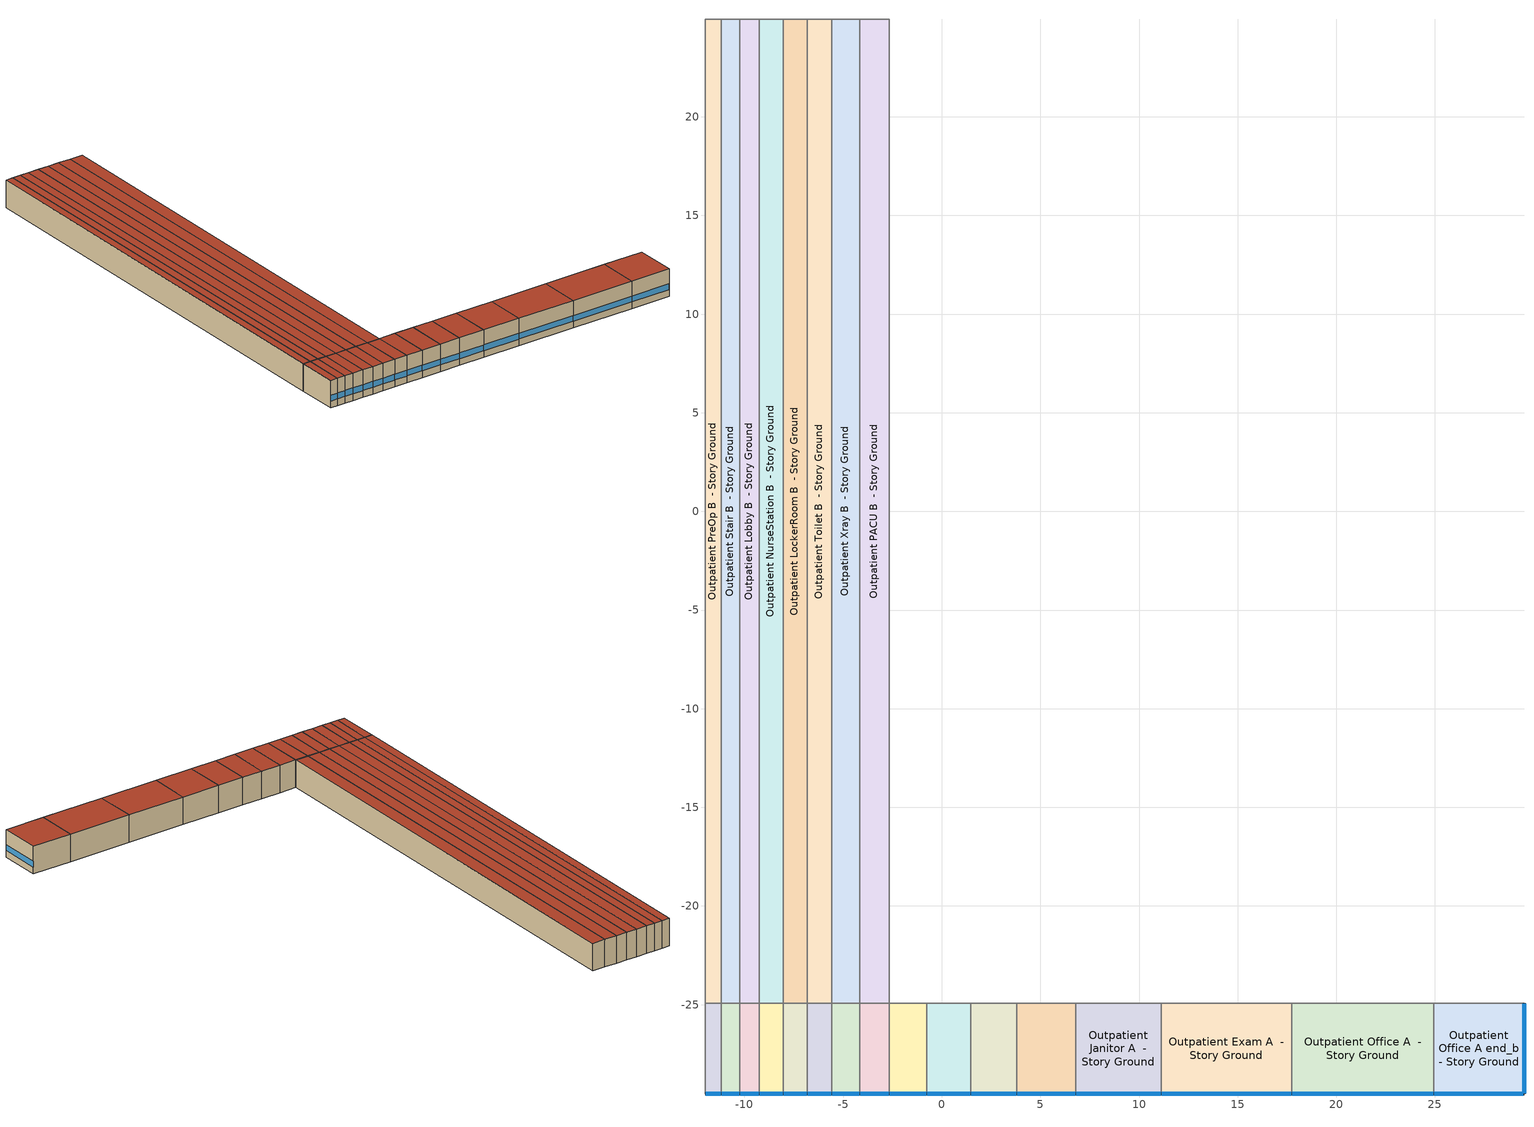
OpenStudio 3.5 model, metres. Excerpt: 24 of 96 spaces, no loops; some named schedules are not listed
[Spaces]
Outpatient PreOp A  - Story Ground
 floor ground (ext-slab): -12,-29.51 -12,-24.94 -11.17,-24.94 -11.17,-29.51 z0
 wall outside (Typical Insulated Steel Framed Exterior Wall R-11.24): -12,-29.51 -11.17,-29.51 z0:3.05
 wall to Outpatient Elec/MechRoom A  - Story Ground: -12,-24.94 -12,-29.51 z0:3.05
 wall to Outpatient PreOp B  - Story Ground: -11.17,-24.94 -12,-24.94 z0:3.05
 wall to Outpatient Stair A  - Story Ground: -11.17,-29.51 -11.17,-24.94 z0:3.05
 window (U 0.59 SHGC 0.36 Simple Glazing Window U-0.59 SHGC 0.36): -11.98,-29.51 -11.2,-29.51 z0.76:1.41
 roof outside (Typical IEAD Roof R-17.24): -11.17,-29.51 -11.17,-24.94 -12,-24.94 -12,-29.51 z3.05
Outpatient PreOp B  - Story Ground
 floor ground (ext-slab): -12,-24.94 -12,24.94 -11.17,24.94 -11.17,-24.94 z0
 wall to Outpatient Elec/MechRoom B  - Story Ground: -12,24.94 -12,-24.94 z0:3.05
 wall to Outpatient PreOp C  - Story Ground: -11.17,24.94 -12,24.94 z0:3.05
 wall to Outpatient Stair B  - Story Ground: -11.17,-24.94 -11.17,24.94 z0:3.05
 roof outside (Typical IEAD Roof R-17.24): -11.17,-24.94 -11.17,24.94 -12,24.94 -12,-24.94 z3.05
Outpatient Stair A  - Story Ground
 floor ground (ext-slab): -11.17,-29.51 -11.17,-24.94 -10.23,-24.94 -10.23,-29.51 z0
 wall outside (Typical Insulated Steel Framed Exterior Wall R-11.24): -11.17,-29.51 -10.23,-29.51 z0:3.05
 wall to Outpatient Stair B  - Story Ground: -10.23,-24.94 -11.17,-24.94 z0:3.05
 wall to Outpatient Lobby A  - Story Ground: -10.23,-29.51 -10.23,-24.94 z0:3.05
 window (U 0.59 SHGC 0.36 Simple Glazing Window U-0.59 SHGC 0.36): -11.15,-29.51 -10.26,-29.51 z0.76:1.41
 roof outside (Typical IEAD Roof R-17.24): -10.23,-29.51 -10.23,-24.94 -11.17,-24.94 -11.17,-29.51 z3.05
Outpatient Stair B  - Story Ground
 floor ground (ext-slab): -11.17,-24.94 -11.17,24.94 -10.23,24.94 -10.23,-24.94 z0
 wall to Outpatient Stair C  - Story Ground: -10.23,24.94 -11.17,24.94 z0:3.05
 wall to Outpatient Lobby B  - Story Ground: -10.23,-24.94 -10.23,24.94 z0:3.05
 roof outside (Typical IEAD Roof R-17.24): -10.23,-24.94 -10.23,24.94 -11.17,24.94 -11.17,-24.94 z3.05
Outpatient Lobby A  - Story Ground
 floor ground (ext-slab): -10.23,-29.51 -10.23,-24.94 -9.25,-24.94 -9.25,-29.51 z0
 wall outside (Typical Insulated Steel Framed Exterior Wall R-11.24): -10.23,-29.51 -9.25,-29.51 z0:3.05
 wall to Outpatient Lobby B  - Story Ground: -9.25,-24.94 -10.23,-24.94 z0:3.05
 wall to Outpatient NurseStation A  - Story Ground: -9.25,-29.51 -9.25,-24.94 z0:3.05
 window (U 0.59 SHGC 0.36 Simple Glazing Window U-0.59 SHGC 0.36): -10.2,-29.51 -9.28,-29.51 z0.76:1.4
 roof outside (Typical IEAD Roof R-17.24): -9.25,-29.51 -9.25,-24.94 -10.23,-24.94 -10.23,-29.51 z3.05
Outpatient Lobby B  - Story Ground
 floor ground (ext-slab): -10.23,-24.94 -10.23,24.94 -9.25,24.94 -9.25,-24.94 z0
 wall to Outpatient Lobby C  - Story Ground: -9.25,24.94 -10.23,24.94 z0:3.05
 wall to Outpatient NurseStation B  - Story Ground: -9.25,-24.94 -9.25,24.94 z0:3.05
 roof outside (Typical IEAD Roof R-17.24): -9.25,-24.94 -9.25,24.94 -10.23,24.94 -10.23,-24.94 z3.05
Outpatient NurseStation A  - Story Ground
 floor ground (ext-slab): -9.25,-29.51 -9.25,-24.94 -8.03,-24.94 -8.03,-29.51 z0
 wall outside (Typical Insulated Steel Framed Exterior Wall R-11.24): -9.25,-29.51 -8.03,-29.51 z0:3.05
 wall to Outpatient NurseStation B  - Story Ground: -8.03,-24.94 -9.25,-24.94 z0:3.05
 wall to Outpatient LockerRoom A  - Story Ground: -8.03,-29.51 -8.03,-24.94 z0:3.05
 window (U 0.59 SHGC 0.36 Simple Glazing Window U-0.59 SHGC 0.36): -9.23,-29.51 -8.06,-29.51 z0.76:1.4
 roof outside (Typical IEAD Roof R-17.24): -8.03,-29.51 -8.03,-24.94 -9.25,-24.94 -9.25,-29.51 z3.05
Outpatient NurseStation B  - Story Ground
 floor ground (ext-slab): -9.25,-24.94 -9.25,24.94 -8.03,24.94 -8.03,-24.94 z0
 wall to Outpatient NurseStation C  - Story Ground: -8.03,24.94 -9.25,24.94 z0:3.05
 wall to Outpatient LockerRoom B  - Story Ground: -8.03,-24.94 -8.03,24.94 z0:3.05
 roof outside (Typical IEAD Roof R-17.24): -8.03,-24.94 -8.03,24.94 -9.25,24.94 -9.25,-24.94 z3.05
Outpatient LockerRoom A  - Story Ground
 floor ground (ext-slab): -8.03,-29.51 -8.03,-24.94 -6.81,-24.94 -6.81,-29.51 z0
 wall outside (Typical Insulated Steel Framed Exterior Wall R-11.24): -8.03,-29.51 -6.81,-29.51 z0:3.05
 wall to Outpatient LockerRoom B  - Story Ground: -6.81,-24.94 -8.03,-24.94 z0:3.05
 wall to Outpatient Toilet A  - Story Ground: -6.81,-29.51 -6.81,-24.94 z0:3.05
 window (U 0.59 SHGC 0.36 Simple Glazing Window U-0.59 SHGC 0.36): -8.01,-29.51 -6.84,-29.51 z0.76:1.4
 roof outside (Typical IEAD Roof R-17.24): -6.81,-29.51 -6.81,-24.94 -8.03,-24.94 -8.03,-29.51 z3.05
Outpatient LockerRoom B  - Story Ground
 floor ground (ext-slab): -8.03,-24.94 -8.03,24.94 -6.81,24.94 -6.81,-24.94 z0
 wall to Outpatient LockerRoom C  - Story Ground: -6.81,24.94 -8.03,24.94 z0:3.05
 wall to Outpatient Toilet B  - Story Ground: -6.81,-24.94 -6.81,24.94 z0:3.05
 roof outside (Typical IEAD Roof R-17.24): -6.81,-24.94 -6.81,24.94 -8.03,24.94 -8.03,-24.94 z3.05
Outpatient Toilet A  - Story Ground
 floor ground (ext-slab): -6.81,-29.51 -6.81,-24.94 -5.57,-24.94 -5.57,-29.51 z0
 wall outside (Typical Insulated Steel Framed Exterior Wall R-11.24): -6.81,-29.51 -5.57,-29.51 z0:3.05
 wall to Outpatient Toilet B  - Story Ground: -5.57,-24.94 -6.81,-24.94 z0:3.05
 wall to Outpatient Xray A  - Story Ground: -5.57,-29.51 -5.57,-24.94 z0:3.05
 window (U 0.59 SHGC 0.36 Simple Glazing Window U-0.59 SHGC 0.36): -6.79,-29.51 -5.59,-29.51 z0.76:1.4
 roof outside (Typical IEAD Roof R-17.24): -5.57,-29.51 -5.57,-24.94 -6.81,-24.94 -6.81,-29.51 z3.05
Outpatient Toilet B  - Story Ground
 floor ground (ext-slab): -6.81,-24.94 -6.81,24.94 -5.57,24.94 -5.57,-24.94 z0
 wall to Outpatient Toilet C  - Story Ground: -5.57,24.94 -6.81,24.94 z0:3.05
 wall to Outpatient Xray B  - Story Ground: -5.57,-24.94 -5.57,24.94 z0:3.05
 roof outside (Typical IEAD Roof R-17.24): -5.57,-24.94 -5.57,24.94 -6.81,24.94 -6.81,-24.94 z3.05
Outpatient Xray A  - Story Ground
 floor ground (ext-slab): -5.57,-29.51 -5.57,-24.94 -4.15,-24.94 -4.15,-29.51 z0
 wall outside (Typical Insulated Steel Framed Exterior Wall R-11.24): -5.57,-29.51 -4.15,-29.51 z0:3.05
 wall to Outpatient Xray B  - Story Ground: -4.15,-24.94 -5.57,-24.94 z0:3.05
 wall to Outpatient PACU A  - Story Ground: -4.15,-29.51 -4.15,-24.94 z0:3.05
 window (U 0.59 SHGC 0.36 Simple Glazing Window U-0.59 SHGC 0.36): -5.54,-29.51 -4.18,-29.51 z0.76:1.39
 roof outside (Typical IEAD Roof R-17.24): -4.15,-29.51 -4.15,-24.94 -5.57,-24.94 -5.57,-29.51 z3.05
Outpatient Xray B  - Story Ground
 floor ground (ext-slab): -5.57,-24.94 -5.57,24.94 -4.15,24.94 -4.15,-24.94 z0
 wall to Outpatient Xray C  - Story Ground: -4.15,24.94 -5.57,24.94 z0:3.05
 wall to Outpatient PACU B  - Story Ground: -4.15,-24.94 -4.15,24.94 z0:3.05
 roof outside (Typical IEAD Roof R-17.24): -4.15,-24.94 -4.15,24.94 -5.57,24.94 -5.57,-24.94 z3.05
Outpatient PACU A  - Story Ground
 floor ground (ext-slab): -4.15,-29.51 -4.15,-24.94 -2.66,-24.94 -2.66,-29.51 z0
 wall outside (Typical Insulated Steel Framed Exterior Wall R-11.24): -4.15,-29.51 -2.66,-29.51 z0:3.05
 wall to Outpatient PACU B  - Story Ground: -2.66,-24.94 -4.15,-24.94 z0:3.05
 wall to Outpatient Lounge A  - Story Ground: -2.66,-29.51 -2.66,-24.94 z0:3.05
 window (U 0.59 SHGC 0.36 Simple Glazing Window U-0.59 SHGC 0.36): -4.13,-29.51 -2.68,-29.51 z0.76:1.39
 roof outside (Typical IEAD Roof R-17.24): -2.66,-29.51 -2.66,-24.94 -4.15,-24.94 -4.15,-29.51 z3.05
Outpatient PACU B  - Story Ground
 floor ground (ext-slab): -4.15,-24.94 -4.15,24.94 -2.66,24.94 -2.66,-24.94 z0
 wall to Outpatient PACU C  - Story Ground: -2.66,24.94 -4.15,24.94 z0:3.05
 wall to Outpatient Lounge B  - Story Ground: -2.66,-24.94 -2.66,24.94 z0:3.05
 roof outside (Typical IEAD Roof R-17.24): -2.66,-24.94 -2.66,24.94 -4.15,24.94 -4.15,-24.94 z3.05
Outpatient Lounge A  - Story Ground
 floor ground (ext-slab): -2.66,-29.51 -2.66,-24.94 -0.77,-24.94 -0.77,-29.51 z0
 wall outside (Typical Insulated Steel Framed Exterior Wall R-11.24): -2.66,-29.51 -0.77,-29.51 z0:3.05
 wall to Outpatient Lounge B  - Story Ground: -0.77,-24.94 -2.66,-24.94 z0:3.05
 wall to Outpatient OR A  - Story Ground: -0.77,-29.51 -0.77,-24.94 z0:3.05
 window (U 0.59 SHGC 0.36 Simple Glazing Window U-0.59 SHGC 0.36): -2.63,-29.51 -0.8,-29.51 z0.76:1.39
 roof outside (Typical IEAD Roof R-17.24): -0.77,-29.51 -0.77,-24.94 -2.66,-24.94 -2.66,-29.51 z3.05
Outpatient OR A  - Story Ground
 floor ground (ext-slab): -0.77,-29.51 -0.77,-24.94 1.46,-24.94 1.46,-29.51 z0
 wall outside (Typical Insulated Steel Framed Exterior Wall R-11.24): -0.77,-29.51 1.46,-29.51 z0:3.05
 wall to Outpatient OR B  - Story Ground: 1.46,-24.94 -0.77,-24.94 z0:3.05
 wall to Outpatient Reception A  - Story Ground: 1.46,-29.51 1.46,-24.94 z0:3.05
 window (U 0.59 SHGC 0.36 Simple Glazing Window U-0.59 SHGC 0.36): -0.74,-29.51 1.43,-29.51 z0.76:1.39
 roof outside (Typical IEAD Roof R-17.24): 1.46,-29.51 1.46,-24.94 -0.77,-24.94 -0.77,-29.51 z3.05
Outpatient Reception A  - Story Ground
 floor ground (ext-slab): 1.46,-29.51 1.46,-24.94 3.81,-24.94 3.81,-29.51 z0
 wall outside (Typical Insulated Steel Framed Exterior Wall R-11.24): 1.46,-29.51 3.81,-29.51 z0:3.05
 wall to Outpatient Reception B  - Story Ground: 3.81,-24.94 1.46,-24.94 z0:3.05
 wall to Outpatient PhysicalTherapy A  - Story Ground: 3.81,-29.51 3.81,-24.94 z0:3.05
 window (U 0.59 SHGC 0.36 Simple Glazing Window U-0.59 SHGC 0.36): 1.48,-29.51 3.78,-29.51 z0.76:1.39
 roof outside (Typical IEAD Roof R-17.24): 3.81,-29.51 3.81,-24.94 1.46,-24.94 1.46,-29.51 z3.05
Outpatient PhysicalTherapy A  - Story Ground
 floor ground (ext-slab): 3.81,-29.51 3.81,-24.94 6.78,-24.94 6.78,-29.51 z0
 wall outside (Typical Insulated Steel Framed Exterior Wall R-11.24): 3.81,-29.51 6.78,-29.51 z0:3.05
 wall to Outpatient PhysicalTherapy B  - Story Ground: 6.78,-24.94 3.81,-24.94 z0:3.05
 wall to Outpatient Janitor A  - Story Ground: 6.78,-29.51 6.78,-24.94 z0:3.05
 window (U 0.59 SHGC 0.36 Simple Glazing Window U-0.59 SHGC 0.36): 3.83,-29.51 6.76,-29.51 z0.76:1.38
 roof outside (Typical IEAD Roof R-17.24): 6.78,-29.51 6.78,-24.94 3.81,-24.94 3.81,-29.51 z3.05
Outpatient Janitor A  - Story Ground
 floor ground (ext-slab): 6.78,-29.51 6.78,-24.94 11.11,-24.94 11.11,-29.51 z0
 wall outside (Typical Insulated Steel Framed Exterior Wall R-11.24): 6.78,-29.51 11.11,-29.51 z0:3.05
 wall to Outpatient Janitor B  - Story Ground: 11.11,-24.94 6.78,-24.94 z0:3.05
 wall to Outpatient Exam A  - Story Ground: 11.11,-29.51 11.11,-24.94 z0:3.05
 window (U 0.59 SHGC 0.36 Simple Glazing Window U-0.59 SHGC 0.36): 6.81,-29.51 11.09,-29.51 z0.76:1.38
 roof outside (Typical IEAD Roof R-17.24): 11.11,-29.51 11.11,-24.94 6.78,-24.94 6.78,-29.51 z3.05
Outpatient Exam A  - Story Ground
 floor ground (ext-slab): 11.11,-29.51 11.11,-24.94 17.74,-24.94 17.74,-29.51 z0
 wall outside (Typical Insulated Steel Framed Exterior Wall R-11.24): 11.11,-29.51 17.74,-29.51 z0:3.05
 wall to Outpatient Exam B  - Story Ground: 17.74,-24.94 11.11,-24.94 z0:3.05
 wall to Outpatient Office A  - Story Ground: 17.74,-29.51 17.74,-24.94 z0:3.05
 window (U 0.59 SHGC 0.36 Simple Glazing Window U-0.59 SHGC 0.36): 11.14,-29.51 17.71,-29.51 z0.76:1.38
 roof outside (Typical IEAD Roof R-17.24): 17.74,-29.51 17.74,-24.94 11.11,-24.94 11.11,-29.51 z3.05
Outpatient Office A  - Story Ground
 floor ground (ext-slab): 17.74,-29.51 17.74,-24.94 24.94,-24.94 24.94,-29.51 z0
 wall outside (Typical Insulated Steel Framed Exterior Wall R-11.24): 17.74,-29.51 24.94,-29.51 z0:3.05
 wall to Outpatient Office B  - Story Ground: 24.94,-24.94 17.74,-24.94 z0:3.05
 wall to Outpatient Office A end_b - Story Ground: 24.94,-29.51 24.94,-24.94 z0:3.05
 window (U 0.59 SHGC 0.36 Simple Glazing Window U-0.59 SHGC 0.36): 17.76,-29.51 24.91,-29.51 z0.76:1.38
 roof outside (Typical IEAD Roof R-17.24): 24.94,-29.51 24.94,-24.94 17.74,-24.94 17.74,-29.51 z3.05
Outpatient Office A end_b - Story Ground
 floor ground (ext-slab): 24.94,-29.51 24.94,-24.94 29.51,-24.94 29.51,-29.51 z0
 wall outside (Typical Insulated Steel Framed Exterior Wall R-11.24): 24.94,-29.51 29.51,-29.51 29.51,-24.94 z0:3.05
 wall to Outpatient Office B end_b - Story Ground: 29.51,-24.94 24.94,-24.94 z0:3.05
 window (U 0.59 SHGC 0.36 Simple Glazing Window U-0.59 SHGC 0.36): 29.51,-29.49 29.51,-24.97 / 24.97,-29.51 29.49,-29.51 z0.76:1.38
 roof outside (Typical IEAD Roof R-17.24): 29.51,-29.51 29.51,-24.94 24.94,-24.94 24.94,-29.51 z3.05
[Site]
Knoxville Municipal: Latitude {deg}=35.82; Longitude {deg}=-83.99; Time Zone {hr}=-5; Elevation {m}=299; Terrain=City
[Site:WaterMainsTemperature]
Calculation Method=Correlation; Annual Average Outdoor Air Temperature {C}=16.1917; Maximum Difference In Monthly Average Outdoor Air Temperatures {deltaC}=20.5
[SizingPeriod:DesignDay] Daily Dry-Bulb Temperature Range {deltaC}=10.3; Barometric Pressure {Pa}=97784; Wind Speed {m/s}=3.2; Wind Direction {deg}=260; Sky Clearness=0; Rain Indicator=No; Snow Indicator=No; Day of Month=21; Month=7; Day Type=SummerDesignDay; Daylight Saving Time Indicator=No; Dry-Bulb Temperature Range Modifier Type=DefaultMultipliers; Solar Model Indicator=ASHRAETau; ASHRAE Clear Sky Optical Depth for Beam Irradiance=0.455; ASHRAE Clear Sky Optical Depth for Diffuse Irradiance=2.134
Name | Maximum Dry-Bulb Temperature {C} | Humidity Condition Type | Wetbulb or DewPoint at Maximum Dry-Bulb {C}
Knoxville Municipal Ann Clg .4% Condns DB=>MWB 1 | 33.9 | Wetbulb | 23.3
Knoxville Municipal Ann Clg .4% Condns WB=>MDB 1 | 31 | Wetbulb | 25.1
Knoxville Municipal Ann Clg 1% Condns DB=>MWB 1 | 32.6 | Wetbulb | 23.1
Knoxville Municipal Ann Clg 2% Condns DP=>MDB 1 | 26.4 | Dewpoint | 22.4
[ClimateZones]
Climate Zone Institution Name 1=ASHRAE; Climate Zone Document Name 1=ANSI/ASHRAE Standard 169; Climate Zone Document Year 1=2006; Climate Zone Value 1=ASHRAE 169-2013-4A; Climate Zone Institution Name 2=CEC; Climate Zone Document Name 2=California Climate Zone Descriptions; Climate Zone Document Year 2=1995
[Building]
ComStock 90.1-2004|Outpatient: North Axis {deg}=270; Default Construction Set=Res ComStock 90.1-2004 - Outpatient - ASHRAE 169-2013-4A; Default Schedule Set=Building Default Schedule Set; Standards Building Type=Outpatient
[Site:GroundTemperature:BuildingSurface]
20.15, 20.07, 20.18, 20.33, 20.5, 21.55, 21.82, 21.91, 21.85, 20.84, 20.51, 20.3
[DefaultConstructionSet]
Res ComStock 90.1-2004 - Outpatient - ASHRAE 169-2013-4A: Default Exterior Surface Constructions=Default Surface Constructions 1; Default Interior Surface Constructions=Default Surface Constructions 2; Default Ground Contact Surface Constructions=Default Surface Constructions 3; Default Exterior SubSurface Constructions=Default Sub Surface Constructions 1; Default Interior SubSurface Constructions=Default Sub Surface Constructions 2; Interior Partition Construction=Typical Interior Partition
[DefaultSurfaceConstructions]
Name | Floor Construction | Wall Construction | Roof Ceiling Construction
Default Surface Constructions 1 | Typical Insulated Exterior Mass Floor R-9.35 | Typical Insulated Steel Framed Exterior Wall R-8.06 | Typical IEAD Roof R-15.87
Default Surface Constructions 2 | Typical Interior Floor | Typical Interior Wall | Typical Interior Ceiling
Default Surface Constructions 3 | Typical Insulated Carpeted 6in Slab Floor | Typical Insulated Basement Mass Wall
[Construction]
Typical Insulated Exterior Mass Floor R-9.35: Typical Insulation R-6.78, 4 in. Normalweight Concrete Floor, Typical Carpet Pad
Typical Insulated Steel Framed Exterior Wall R-8.06: 25mm Stucco, 5/8 in. Gypsum Board, Typical Insulation R-5.89, 5/8 in. Gypsum Board
Typical IEAD Roof R-15.87: Roof Membrane, Typical Insulation R-14.76, Metal Roof Surface
Typical Interior Floor: 100mm Normalweight concrete floor, CP02 CARPET PAD
Typical Interior Wall: G01 13mm gypsum board, G01 13mm gypsum board
Typical Interior Ceiling: CP02 CARPET PAD, 100mm Normalweight concrete floor
Typical Insulated Carpeted 6in Slab Floor: 6 in. Normalweight Concrete Floor, Typical Carpet Pad
Typical Insulated Basement Mass Wall: 8 in. Concrete Block Basement Wall
U 0.57 SHGC 0.39 Dbl Ref-D Clr 6mm/6mm Air: REF D CLEAR 6MM, AIR 6MM, CLEAR 6MM
Typical Insulated Metal Door R-1.43: F08 Metal surface, Typical Insulation R-0.58
Typical Overhead Door R-0.86: Typical Insulation R-0.01
U 1.17 SHGC 0.49 Simple Glazing Skylight U-1.17 SHGC 0.39: U 1.17 SHGC 0.49 Simple Glazing U-1.17 SHGC 0.39
Typical Interior Window: Clear 3mm
Typical Interior Door; Typical Interior Partition: G05 25mm wood
InteriorFurnishings: Std Wood 6inch
ext-slab: 6 in. Normalweight Concrete Floor
Typical IEAD Roof R-17.24: Roof Membrane, Typical Insulation R-16.12, Metal Roof Surface
Typical Insulated Steel Framed Exterior Wall R-11.24: 25mm Stucco, 5/8 in. Gypsum Board, Typical Insulation R-9.06, 5/8 in. Gypsum Board
U 0.59 SHGC 0.36 Simple Glazing Window U-0.59 SHGC 0.36: U 0.59 SHGC 0.36 Simple Glazing U-1.18 SHGC 0.36
[Material:NoMass] Roughness=Smooth; Thermal Absorptance=0.9; Solar Absorptance=0.7
Name | Thermal Resistance {m2-K/W} | Visible Absorptance
Typical Insulation R-6.78 | 1.19347 | 0.7
Typical Carpet Pad; CP02 CARPET PAD | 0.21648 | 0.8
Typical Insulation R-5.89 | 1.03652 | 0.7
Typical Insulation R-14.76 | 2.59864 | 0.7
Typical Insulation R-0.58 | 0.101875 | 0.7
Typical Insulation R-0.01 | 0.001 | 0.7
Typical Insulation R-16.12 | 2.83962 | 0.7
Typical Insulation R-9.06 | 1.59504 | 0.7
[Material]
Name | Roughness | Thickness {m} | Conductivity {W/m-K} | Density {kg/m3} | Specific Heat {J/kg-K} | Thermal Absorptance | Solar Absorptance | Visible Absorptance
4 in. Normalweight Concrete Floor | MediumRough | 0.1016 | 2.31 | 2322 | 832 | 0.9 | 0.7 | 0.7
25mm Stucco | Smooth | 0.0254 | 0.72 | 1856 | 840 | 0.9 | 0.7 | 0.7
5/8 in. Gypsum Board | MediumSmooth | 0.0159 | 0.16 | 800 | 1090 | 0.9 | 0.7 | 0.7
Roof Membrane | VeryRough | 0.0095 | 0.16 | 1121.29 | 1460 | 0.9 | 0.7 | 0.7
Metal Roof Surface; F08 Metal surface | Smooth | 0.0008 | 45.28 | 7824 | 500 | 0.9 | 0.7 | 0.7
100mm Normalweight concrete floor | MediumRough | 0.1016 | 2.31045 | 2322 | 832.557 |  | 0 | 0
G01 13mm gypsum board | Smooth | 0.0127 | 0.160031 | 800.001 | 1090.73 | 0.9 | 0.7 | 0.5
6 in. Normalweight Concrete Floor | MediumRough | 0.1524 | 2.31 | 2322 | 832 | 0.9 | 0.7 | 0.7
8 in. Concrete Block Basement Wall | MediumRough | 0.2032 | 1.326 | 1842 | 912 | 0.9 | 0.7 | 0.7
G05 25mm wood | MediumSmooth | 0.0254 | 0.15 | 608 | 1630 | 0.9 | 0.5 | 0.5
Std Wood 6inch | MediumSmooth | 0.15 | 0.12 | 540 | 1210 | 0.9 | 0.7 | 0.7
[DefaultSubSurfaceConstructions]
Name | Fixed Window Construction | Operable Window Construction | Door Construction | Glass Door Construction | Overhead Door Construction | Skylight Construction | Tubular Daylight Dome Construction | Tubular Daylight Diffuser Construction
Default Sub Surface Constructions 1 | U 0.57 SHGC 0.39 Dbl Ref-D Clr 6mm/6mm Air | U 0.57 SHGC 0.39 Dbl Ref-D Clr 6mm/6mm Air | Typical Insulated Metal Door R-1.43 | U 0.57 SHGC 0.39 Dbl Ref-D Clr 6mm/6mm Air | Typical Overhead Door R-0.86 | U 1.17 SHGC 0.49 Simple Glazing Skylight U-1.17 SHGC 0.39 | Typical Interior Window | Typical Interior Window
Default Sub Surface Constructions 2 | Typical Interior Window | Typical Interior Window | Typical Interior Door
[WindowMaterial:Glazing] Optical Data Type=SpectralAverage; Infrared Transmittance at Normal Incidence=0; Front Side Infrared Hemispherical Emissivity=0.84; Conductivity {W/m-K}=0.9; Dirt Correction Factor for Solar and Visible Transmittance=1; Solar Diffusing=No
Name | Thickness {m} | Solar Transmittance at Normal Incidence | Front Side Solar Reflectance at Normal Incidence | Back Side Solar Reflectance at Normal Incidence | Visible Transmittance at Normal Incidence | Front Side Visible Reflectance at Normal Incidence | Back Side Visible Reflectance at Normal Incidence | Back Side Infrared Hemispherical Emissivity
REF D CLEAR 6MM | 0.006 | 0.429 | 0.308 | 0.379 | 0.334 | 0.453 | 0.505 | 0.82
CLEAR 6MM | 0.006 | 0.775 | 0.071 | 0.071 | 0.881 | 0.08 | 0.08 | 0.84
Clear 3mm | 0.003 | 0.837 | 0.075 | 0.075 | 0.898 | 0.081 | 0.081 | 0.84
[WindowMaterial:Gas]
AIR 6MM: Gas Type=Air; Thickness {m}=0.0063
[WindowMaterial:SimpleGlazingSystem]
Name | U-Factor {W/m2-K} | Solar Heat Gain Coefficient | Visible Transmittance
U 1.17 SHGC 0.49 Simple Glazing U-1.17 SHGC 0.39 | 6.64357 | 0.39 | 0.38
U 0.59 SHGC 0.36 Simple Glazing U-1.18 SHGC 0.36 | 6.72051 | 0.36 | 0.27
[SpaceType] Standards Building Type=Outpatient
Name | Default Schedule Set | Design Specification Outdoor Air Object | Standards Space Type
Outpatient Exam - ComStock 90.1-2004 | Outpatient Exam Schedule Set | Outpatient Exam Ventilation | Exam
Outpatient Janitor - ComStock 90.1-2004 | Outpatient Janitor Schedule Set | Outpatient Janitor Ventilation | Janitor
Outpatient Lobby - ComStock 90.1-2004 | Outpatient Lobby Schedule Set | Outpatient Lobby Ventilation | Lobby
Outpatient LockerRoom - ComStock 90.1-2004 | Outpatient LockerRoom Schedule Set | Outpatient LockerRoom Ventilation | LockerRoom
Outpatient Lounge - ComStock 90.1-2004 | Outpatient Lounge Schedule Set | Outpatient Lounge Ventilation | Lounge
Outpatient NurseStation - ComStock 90.1-2004 | Outpatient NurseStation Schedule Set | Outpatient NurseStation Ventilation | NurseStation
Outpatient Office - ComStock 90.1-2004 | Outpatient Office Schedule Set | Outpatient Office Ventilation | Office
Outpatient OR - ComStock 90.1-2004 | Outpatient OR Schedule Set | Outpatient OR Ventilation | OR
Outpatient PACU - ComStock 90.1-2004 | Outpatient PACU Schedule Set | Outpatient PACU Ventilation | PACU
Outpatient PhysicalTherapy - ComStock 90.1-2004 | Outpatient PhysicalTherapy Schedule Set | Outpatient PhysicalTherapy Ventilation | PhysicalTherapy
Outpatient PreOp - ComStock 90.1-2004 | Outpatient PreOp Schedule Set | Outpatient PreOp Ventilation | PreOp
Outpatient Reception - ComStock 90.1-2004 | Outpatient Reception Schedule Set | Outpatient Reception Ventilation | Reception
Outpatient Stair - ComStock 90.1-2004 | Outpatient Stair Schedule Set | Outpatient Stair Ventilation | Stair
Outpatient Toilet - ComStock 90.1-2004 | Outpatient Toilet Schedule Set | Outpatient Toilet Ventilation | Toilet
Outpatient Xray - ComStock 90.1-2004 | Outpatient Xray Schedule Set | Outpatient Xray Ventilation | Xray
[BuildingStory]
Story Ground: Nominal Z Coordinate {m}=0; Nominal Floor to Floor Height {m}=3.048
[Space] Building Story=Story Ground
Name | Space Type | Thermal Zone
Outpatient PreOp A  - Story Ground | Outpatient PreOp - ComStock 90.1-2004 | Zone Outpatient PreOp A  - Story Ground
Outpatient PreOp B  - Story Ground | Outpatient PreOp - ComStock 90.1-2004 | Zone Outpatient PreOp B  - Story Ground
Outpatient Stair A  - Story Ground | Outpatient Stair - ComStock 90.1-2004 | Zone Outpatient Stair A  - Story Ground
Outpatient Stair B  - Story Ground | Outpatient Stair - ComStock 90.1-2004 | Zone Outpatient Stair B  - Story Ground
Outpatient Lobby A  - Story Ground | Outpatient Lobby - ComStock 90.1-2004 | Zone Outpatient Lobby A  - Story Ground
Outpatient Lobby B  - Story Ground | Outpatient Lobby - ComStock 90.1-2004 | Zone Outpatient Lobby B  - Story Ground
Outpatient NurseStation A  - Story Ground | Outpatient NurseStation - ComStock 90.1-2004 | Zone Outpatient NurseStation A  - Story Ground
Outpatient NurseStation B  - Story Ground | Outpatient NurseStation - ComStock 90.1-2004 | Zone Outpatient NurseStation B  - Story Ground
Outpatient LockerRoom A  - Story Ground | Outpatient LockerRoom - ComStock 90.1-2004 | Zone Outpatient LockerRoom A  - Story Ground
Outpatient LockerRoom B  - Story Ground | Outpatient LockerRoom - ComStock 90.1-2004 | Zone Outpatient LockerRoom B  - Story Ground
Outpatient Toilet A  - Story Ground | Outpatient Toilet - ComStock 90.1-2004 | Zone Outpatient Toilet A  - Story Ground
Outpatient Toilet B  - Story Ground | Outpatient Toilet - ComStock 90.1-2004 | Zone Outpatient Toilet B  - Story Ground
Outpatient Xray A  - Story Ground | Outpatient Xray - ComStock 90.1-2004 | Zone Outpatient Xray A  - Story Ground
Outpatient Xray B  - Story Ground | Outpatient Xray - ComStock 90.1-2004 | Zone Outpatient Xray B  - Story Ground
Outpatient PACU A  - Story Ground | Outpatient PACU - ComStock 90.1-2004 | Zone Outpatient PACU A  - Story Ground
Outpatient PACU B  - Story Ground | Outpatient PACU - ComStock 90.1-2004 | Zone Outpatient PACU B  - Story Ground
Outpatient Lounge A  - Story Ground | Outpatient Lounge - ComStock 90.1-2004 | Zone Outpatient Lounge A  - Story Ground
Outpatient OR A  - Story Ground | Outpatient OR - ComStock 90.1-2004 | Zone Outpatient OR A  - Story Ground
Outpatient Reception A  - Story Ground | Outpatient Reception - ComStock 90.1-2004 | Zone Outpatient Reception A  - Story Ground
Outpatient PhysicalTherapy A  - Story Ground | Outpatient PhysicalTherapy - ComStock 90.1-2004 | Zone Outpatient PhysicalTherapy A  - Story Ground
Outpatient Janitor A  - Story Ground | Outpatient Janitor - ComStock 90.1-2004 | Zone Outpatient Janitor A  - Story Ground
Outpatient Exam A  - Story Ground | Outpatient Exam - ComStock 90.1-2004 | Zone Outpatient Exam A  - Story Ground
Outpatient Office A  - Story Ground | Outpatient Office - ComStock 90.1-2004 | Zone Outpatient Office A  - Story Ground
Outpatient Office A end_b - Story Ground | Outpatient Office - ComStock 90.1-2004 | Zone Outpatient Office A end_b - Story Ground
[ThermalZone] Multiplier=1; Use Ideal Air Loads=No
Name | Thermostat
Zone Outpatient PreOp A  - Story Ground | Outpatient PreOp - ComStock 90.1-2004 Thermostat 2
Zone Outpatient PreOp B  - Story Ground | Outpatient PreOp - ComStock 90.1-2004 Thermostat 1
Zone Outpatient Stair A  - Story Ground | Outpatient Stair - ComStock 90.1-2004 Thermostat 2
Zone Outpatient Stair B  - Story Ground | Outpatient Stair - ComStock 90.1-2004 Thermostat 1
Zone Outpatient Lobby A  - Story Ground | Outpatient Lobby - ComStock 90.1-2004 Thermostat 2
Zone Outpatient Lobby B  - Story Ground | Outpatient Lobby - ComStock 90.1-2004 Thermostat
Zone Outpatient NurseStation A  - Story Ground | Outpatient NurseStation - ComStock 90.1-2004 Thermostat 1
Zone Outpatient NurseStation B  - Story Ground | Outpatient NurseStation - ComStock 90.1-2004 Thermostat 2
Zone Outpatient LockerRoom A  - Story Ground | Outpatient LockerRoom - ComStock 90.1-2004 Thermostat
Zone Outpatient LockerRoom B  - Story Ground | Outpatient LockerRoom - ComStock 90.1-2004 Thermostat 2
Zone Outpatient Toilet A  - Story Ground | Outpatient Toilet - ComStock 90.1-2004 Thermostat
Zone Outpatient Toilet B  - Story Ground | Outpatient Toilet - ComStock 90.1-2004 Thermostat 2
Zone Outpatient Xray A  - Story Ground | Outpatient Xray - ComStock 90.1-2004 Thermostat
Zone Outpatient Xray B  - Story Ground | Outpatient Xray - ComStock 90.1-2004 Thermostat 2
Zone Outpatient PACU A  - Story Ground | Outpatient PACU - ComStock 90.1-2004 Thermostat 2
Zone Outpatient PACU B  - Story Ground | Outpatient PACU - ComStock 90.1-2004 Thermostat 1
Zone Outpatient Lounge A  - Story Ground | Outpatient Lounge - ComStock 90.1-2004 Thermostat 2
Zone Outpatient OR A  - Story Ground | Outpatient OR - ComStock 90.1-2004 Thermostat 2
Zone Outpatient Reception A  - Story Ground | Outpatient Reception - ComStock 90.1-2004 Thermostat 2
Zone Outpatient PhysicalTherapy A  - Story Ground | Outpatient PhysicalTherapy - ComStock 90.1-2004 Thermostat 2
Zone Outpatient Janitor A  - Story Ground | Outpatient Janitor - ComStock 90.1-2004 Thermostat
Zone Outpatient Exam A  - Story Ground | Outpatient Exam - ComStock 90.1-2004 Thermostat 2
Zone Outpatient Office A  - Story Ground | Outpatient Office - ComStock 90.1-2004 Thermostat
Zone Outpatient Office A end_b - Story Ground | Outpatient Office - ComStock 90.1-2004 Thermostat 4
[People:Definition] Number of People Calculation Method=People/Area; Fraction Radiant=0.3
Name | People per Space Floor Area {person/m2}
Outpatient Xray People Definition; Outpatient Exam People Definition; Outpatient OR People Definition; Outpatient PhysicalTherapy People Definition; Outpatient NurseStation People Definition; Outpatient PACU People Definition | 0.215493
Outpatient PreOp People Definition; Outpatient Lobby People Definition | 0.107639
Outpatient Reception People Definition | 0.322594
Outpatient LockerRoom People Definition; Outpatient Lounge People Definition | 0.161566
Outpatient Office People Definition | 0.0538196
[People] Work Efficiency Schedule=Work Efficiency Schedule; Clothing Insulation Schedule=Clothing Schedule; Air Velocity Schedule=Air Velocity Schedule; Multiplier=1
Name | People Definition | Space or SpaceType
Outpatient Xray People | Outpatient Xray People Definition | Outpatient Xray - ComStock 90.1-2004
Outpatient PreOp People | Outpatient PreOp People Definition | Outpatient PreOp - ComStock 90.1-2004
Outpatient Exam People | Outpatient Exam People Definition | Outpatient Exam - ComStock 90.1-2004
Outpatient OR People | Outpatient OR People Definition | Outpatient OR - ComStock 90.1-2004
Outpatient PhysicalTherapy People | Outpatient PhysicalTherapy People Definition | Outpatient PhysicalTherapy - ComStock 90.1-2004
Outpatient Reception People | Outpatient Reception People Definition | Outpatient Reception - ComStock 90.1-2004
Outpatient LockerRoom People | Outpatient LockerRoom People Definition | Outpatient LockerRoom - ComStock 90.1-2004
Outpatient Lobby People | Outpatient Lobby People Definition | Outpatient Lobby - ComStock 90.1-2004
Outpatient NurseStation People | Outpatient NurseStation People Definition | Outpatient NurseStation - ComStock 90.1-2004
Outpatient Lounge People | Outpatient Lounge People Definition | Outpatient Lounge - ComStock 90.1-2004
Outpatient PACU People | Outpatient PACU People Definition | Outpatient PACU - ComStock 90.1-2004
Outpatient Office People | Outpatient Office People Definition | Outpatient Office - ComStock 90.1-2004
[Lights:Definition] Design Level Calculation Method=Watts/Area; Fraction Radiant=0.7; Fraction Visible=0.2; Return Air Fraction=0
Name | Watts per Space Floor Area {W/m2}
Outpatient Xray Lights Definition | 4.30556
Outpatient Toilet Lights Definition; Outpatient PhysicalTherapy Lights Definition; Outpatient Janitor Lights Definition | 9.68752
Outpatient Stair Lights Definition; Outpatient NurseStation Lights Definition | 10.7639
Outpatient PreOp Lights Definition | 7.53474
Outpatient Exam Lights Definition | 16.1459
Outpatient OR Lights Definition | 23.6806
Outpatient Reception Lights Definition; Outpatient Lobby Lights Definition | 13.9931
Outpatient LockerRoom Lights Definition; Outpatient Lounge Lights Definition; Outpatient PACU Lights Definition | 8.61113
Outpatient Office Lights Definition | 11.8403
[Lights] Fraction Replaceable=1
Name | Lights Definition | Space or SpaceType
Outpatient Xray Lights | Outpatient Xray Lights Definition | Outpatient Xray - ComStock 90.1-2004
Outpatient Toilet Lights | Outpatient Toilet Lights Definition | Outpatient Toilet - ComStock 90.1-2004
Outpatient Stair Lights | Outpatient Stair Lights Definition | Outpatient Stair - ComStock 90.1-2004
Outpatient PreOp Lights | Outpatient PreOp Lights Definition | Outpatient PreOp - ComStock 90.1-2004
Outpatient Exam Lights | Outpatient Exam Lights Definition | Outpatient Exam - ComStock 90.1-2004
Outpatient OR Lights | Outpatient OR Lights Definition | Outpatient OR - ComStock 90.1-2004
Outpatient PhysicalTherapy Lights | Outpatient PhysicalTherapy Lights Definition | Outpatient PhysicalTherapy - ComStock 90.1-2004
Outpatient Reception Lights | Outpatient Reception Lights Definition | Outpatient Reception - ComStock 90.1-2004
Outpatient LockerRoom Lights | Outpatient LockerRoom Lights Definition | Outpatient LockerRoom - ComStock 90.1-2004
Outpatient Janitor Lights | Outpatient Janitor Lights Definition | Outpatient Janitor - ComStock 90.1-2004
Outpatient Lobby Lights | Outpatient Lobby Lights Definition | Outpatient Lobby - ComStock 90.1-2004
Outpatient NurseStation Lights | Outpatient NurseStation Lights Definition | Outpatient NurseStation - ComStock 90.1-2004
Outpatient Lounge Lights | Outpatient Lounge Lights Definition | Outpatient Lounge - ComStock 90.1-2004
Outpatient PACU Lights | Outpatient PACU Lights Definition | Outpatient PACU - ComStock 90.1-2004
Outpatient Office Lights | Outpatient Office Lights Definition | Outpatient Office - ComStock 90.1-2004
[ElectricEquipment:Definition] Design Level Calculation Method=Watts/Area; Fraction Latent=0
Name | Watts per Space Floor Area {W/m2} | Fraction Radiant | Fraction Lost
Outpatient Xray Elec Equip Definition | 13.9931 | 0.5 | 0
Outpatient Toilet Elec Equip Definition | 7.53474 | 0.3 | 0.7
Outpatient Stair Elec Equip Definition | 4.30556 | 0.5 | 0
Outpatient PreOp Elec Equip Definition; Outpatient NurseStation Elec Equip Definition | 21.5278 | 0.5 | 0
Outpatient Exam Elec Equip Definition; Outpatient Reception Elec Equip Definition; Outpatient Lobby Elec Equip Definition; Outpatient Office Elec Equip Definition | 11.8403 | 0.5 | 0
Outpatient OR Elec Equip Definition | 43.0556 | 0.5 | 0
Outpatient PhysicalTherapy Elec Equip Definition | 16.1459 | 0.5 | 0
Outpatient LockerRoom Elec Equip Definition; Outpatient Lounge Elec Equip Definition; Outpatient PACU Elec Equip Definition | 32.2917 | 0.5 | 0
Outpatient Janitor Elec Equip Definition | 1.07639 | 0.3 | 0.7
[ElectricEquipment]
Name | Electric Equipment Definition | Space or SpaceType
Outpatient Xray Elec Equip | Outpatient Xray Elec Equip Definition | Outpatient Xray - ComStock 90.1-2004
Outpatient Toilet Elec Equip | Outpatient Toilet Elec Equip Definition | Outpatient Toilet - ComStock 90.1-2004
Outpatient Stair Elec Equip | Outpatient Stair Elec Equip Definition | Outpatient Stair - ComStock 90.1-2004
Outpatient PreOp Elec Equip | Outpatient PreOp Elec Equip Definition | Outpatient PreOp - ComStock 90.1-2004
Outpatient Exam Elec Equip | Outpatient Exam Elec Equip Definition | Outpatient Exam - ComStock 90.1-2004
Outpatient OR Elec Equip | Outpatient OR Elec Equip Definition | Outpatient OR - ComStock 90.1-2004
Outpatient PhysicalTherapy Elec Equip | Outpatient PhysicalTherapy Elec Equip Definition | Outpatient PhysicalTherapy - ComStock 90.1-2004
Outpatient Reception Elec Equip | Outpatient Reception Elec Equip Definition | Outpatient Reception - ComStock 90.1-2004
Outpatient LockerRoom Elec Equip | Outpatient LockerRoom Elec Equip Definition | Outpatient LockerRoom - ComStock 90.1-2004
Outpatient Janitor Elec Equip | Outpatient Janitor Elec Equip Definition | Outpatient Janitor - ComStock 90.1-2004
Outpatient Lobby Elec Equip | Outpatient Lobby Elec Equip Definition | Outpatient Lobby - ComStock 90.1-2004
Outpatient NurseStation Elec Equip | Outpatient NurseStation Elec Equip Definition | Outpatient NurseStation - ComStock 90.1-2004
Outpatient Lounge Elec Equip | Outpatient Lounge Elec Equip Definition | Outpatient Lounge - ComStock 90.1-2004
Outpatient PACU Elec Equip | Outpatient PACU Elec Equip Definition | Outpatient PACU - ComStock 90.1-2004
Outpatient Office Elec Equip | Outpatient Office Elec Equip Definition | Outpatient Office - ComStock 90.1-2004
[DesignSpecification:OutdoorAir] Outdoor Air Flow per Person {m3/s-person}=0; Outdoor Air Flow Rate {m3/s}=0; Outdoor Air Flow Air Changes per Hour {1/hr}=0
Name | Outdoor Air Method | Outdoor Air Flow per Floor Area {m3/s-m2}
Outpatient Xray Ventilation; Outpatient Exam Ventilation | Sum | 0.001524
Outpatient Toilet Ventilation |  | 0
Outpatient Stair Ventilation | Sum | 0.000254
Outpatient PreOp Ventilation | Sum | 0.00296164
Outpatient OR Ventilation | Sum | 0.00559105
Outpatient PhysicalTherapy Ventilation; Outpatient NurseStation Ventilation | Sum | 0.0023876
Outpatient Reception Ventilation | Sum | 0.00228371
Outpatient LockerRoom Ventilation; Outpatient Lounge Ventilation | Sum | 0.00114376
Outpatient Janitor Ventilation; Outpatient Lobby Ventilation | Sum | 0.000762
Outpatient PACU Ventilation | Sum | 0.00321615
Outpatient Office Ventilation | Sum | 0.000508
[DefaultScheduleSet]
Name | Number of People Schedule | People Activity Level Schedule | Lighting Schedule | Electric Equipment Schedule | Infiltration Schedule | Gas Equipment Schedule | Hours of Operation Schedule
Outpatient Xray Schedule Set; Outpatient PreOp Schedule Set; Outpatient Exam Schedule Set; Outpatient PhysicalTherapy Schedule Set; Outpatient PACU Schedule Set | OutPatientHealthCare BLDG_OCC_SCH | OutPatientHealthCare ACTIVITY_SCH | OutPatientHealthCare BLDG_LIGHT_EXAM_SCH | OutPatientHealthCare BLDG_EQUIP_SCH_BASE | OutPatientHealthCare INFIL_SCH
Outpatient Toilet Schedule Set; Outpatient Reception Schedule Set; Outpatient LockerRoom Schedule Set; Outpatient Lobby Schedule Set; Outpatient NurseStation Schedule Set; Outpatient Lounge Schedule Set | OutPatientHealthCare BLDG_OCC_SCH | OutPatientHealthCare ACTIVITY_SCH | OutPatientHealthCare BLDG_LIGHT_SCH | OutPatientHealthCare BLDG_EQUIP_SCH_BASE | OutPatientHealthCare INFIL_SCH
Outpatient Stair Schedule Set | OutPatientHealthCare BLDG_OCC_SCH | OutPatientHealthCare ACTIVITY_SCH | OutPatientHealthCare BLDG_LIGHT_CORRIDOR_SCH | OutPatientHealthCare BLDG_EQUIP_SCH_BASE | OutPatientHealthCare INFIL_SCH
Outpatient OR Schedule Set | OutPatientHealthCare BLDG_OCC_SCH | OutPatientHealthCare ACTIVITY_SCH | OutPatientHealthCare BLDG_LIGHT_EXAM_SCH | OutPatientHealthCare BLDG_EQUIP_SCH_BASE | OutPatientHealthCare INFIL_SCH | OutPatientHealthCare BLDG_EQUIP_SCH
Outpatient Janitor Schedule Set | OutPatientHealthCare BLDG_OCC_SCH | OutPatientHealthCare ACTIVITY_SCH | OutPatientHealthCare BLDG_LIGHT_STORAGE_SCH | OutPatientHealthCare BLDG_EQUIP_SCH_BASE | OutPatientHealthCare INFIL_SCH
Outpatient Office Schedule Set | OutPatientHealthCare BLDG_OCC_SCH | OutPatientHealthCare ACTIVITY_SCH | OutPatientHealthCare BLDG_LIGHT_OFFICE_SCH | OutPatientHealthCare BLDG_EQUIP_SCH_BASE | OutPatientHealthCare INFIL_SCH
Building Default Schedule Set |  |  |  |  |  |  | Building Hours of Operation NonResidential
[GasEquipment:Definition]
Outpatient OR Gas Equip Definition: Design Level Calculation Method=Watts/Area; Watts per Space Floor Area {W/m2}=75.3001; Fraction Latent=0; Fraction Radiant=0; Fraction Lost=0.5
[GasEquipment]
Outpatient OR Gas Equip: Gas Equipment Definition=Outpatient OR Gas Equip Definition; Space or SpaceType=Outpatient OR - ComStock 90.1-2004
[SpaceInfiltration:DesignFlowRate] Schedule=Always On Discrete; Design Flow Rate Calculation Method=Flow/ExteriorArea; Constant Term Coefficient=0; Temperature Term Coefficient=0; Velocity Term Coefficient=0.224; Velocity Squared Term Coefficient=0
Name | Space or SpaceType | Flow per Exterior Surface Area {m3/s-m2}
Outpatient Exam A  - Story Ground Infiltration | Outpatient Exam A  - Story Ground | 0.000410093
Outpatient Janitor A  - Story Ground Infiltration | Outpatient Janitor A  - Story Ground | 0.000410093
Outpatient Lobby A  - Story Ground Infiltration | Outpatient Lobby A  - Story Ground | 0.000410093
Outpatient LockerRoom A  - Story Ground Infiltration | Outpatient LockerRoom A  - Story Ground | 0.000410093
Outpatient Lounge A  - Story Ground Infiltration | Outpatient Lounge A  - Story Ground | 0.000410093
Outpatient NurseStation A  - Story Ground Infiltration | Outpatient NurseStation A  - Story Ground | 0.000410093
Outpatient Office A  - Story Ground Infiltration | Outpatient Office A  - Story Ground | 0.000410093
Outpatient Office A end_b - Story Ground Infiltration | Outpatient Office A end_b - Story Ground | 0.000585847
Outpatient OR A  - Story Ground Infiltration | Outpatient OR A  - Story Ground | 0.000410093
Outpatient PACU A  - Story Ground Infiltration | Outpatient PACU A  - Story Ground | 0.000410093
Outpatient PhysicalTherapy A  - Story Ground Infiltration | Outpatient PhysicalTherapy A  - Story Ground | 0.000410093
Outpatient PreOp A  - Story Ground Infiltration | Outpatient PreOp A  - Story Ground | 0.000410093
Outpatient Reception A  - Story Ground Infiltration | Outpatient Reception A  - Story Ground | 0.000410093
Outpatient Stair A  - Story Ground Infiltration | Outpatient Stair A  - Story Ground | 0.000410093
Outpatient Toilet A  - Story Ground Infiltration | Outpatient Toilet A  - Story Ground | 0.000410093
Outpatient Xray A  - Story Ground Infiltration | Outpatient Xray A  - Story Ground | 0.000410093
[Exterior:Lights:Definition]
Name | Design Level {W}
Parking Areas and Drives Def (W/ft^2) | 0.18
Building Facades Def (W/ft^2) | 0.25
Main Entries Def (W/ft) | 30
Other Doors Def (W/ft) | 25
[Exterior:Lights] Control Option=AstronomicalClock
Name | Exterior Lights Definition | Schedule | Multiplier
Parking Areas and Drives | Parking Areas and Drives Def (W/ft^2) | Always On Discrete | 75937.5
Building Facades | Building Facades Def (W/ft^2) | Schedule Ruleset 1 | 7745.97
Main Entries | Main Entries Def (W/ft) | Always On Discrete | 30
Other Doors | Other Doors Def (W/ft) | Always On Discrete | 77.85
[ThermostatSetpoint:DualSetpoint]
Name | Heating Setpoint Temperature Schedule | Cooling Setpoint Temperature Schedule
Outpatient Xray - ComStock 90.1-2004 Thermostat; Outpatient Xray - ComStock 90.1-2004 Thermostat 2; Outpatient Toilet - ComStock 90.1-2004 Thermostat; Outpatient Toilet - ComStock 90.1-2004 Thermostat 2; Outpatient Stair - ComStock 90.1-2004 Thermostat 1; Outpatient Stair - ComStock 90.1-2004 Thermostat 2; Outpatient PreOp - ComStock 90.1-2004 Thermostat 1; Outpatient PreOp - ComStock 90.1-2004 Thermostat 2; Outpatient Exam - ComStock 90.1-2004 Thermostat 2; Outpatient PhysicalTherapy - ComStock 90.1-2004 Thermostat 2; Outpatient Reception - ComStock 90.1-2004 Thermostat 2; Outpatient LockerRoom - ComStock 90.1-2004 Thermostat; Outpatient LockerRoom - ComStock 90.1-2004 Thermostat 2; Outpatient Janitor - ComStock 90.1-2004 Thermostat; Outpatient Lobby - ComStock 90.1-2004 Thermostat; Outpatient Lobby - ComStock 90.1-2004 Thermostat 2; Outpatient NurseStation - ComStock 90.1-2004 Thermostat 1; Outpatient NurseStation - ComStock 90.1-2004 Thermostat 2; Outpatient Lounge - ComStock 90.1-2004 Thermostat 2; Outpatient PACU - ComStock 90.1-2004 Thermostat 1; Outpatient PACU - ComStock 90.1-2004 Thermostat 2; Outpatient Office - ComStock 90.1-2004 Thermostat; Outpatient Office - ComStock 90.1-2004 Thermostat 4 | OutPatientHealthCare HTGSETP_SCH_YES_OPTIMUM | OutPatientHealthCare CLGSETP_SCH_NO_SETBACK
Outpatient OR - ComStock 90.1-2004 Thermostat 2 | OutPatientHealthCare OR_HTGSETP_SCH | OutPatientHealthCare OR_CLGSETP_SCH
[InternalMass:Definition]
Internal Mass Definition 1: Construction=InteriorFurnishings; Design Level Calculation Method=SurfaceArea/Area; Surface Area per Space Floor Area=2
[InternalMass] Internal Mass Definition=Internal Mass Definition 1; Multiplier=1
Name | Space or SpaceType
Outpatient Office A  - Story Ground Mass | Outpatient Office A  - Story Ground
Outpatient OR A  - Story Ground Mass | Outpatient OR A  - Story Ground
Outpatient PACU B  - Story Ground Mass | Outpatient PACU B  - Story Ground
Outpatient Janitor A  - Story Ground Mass | Outpatient Janitor A  - Story Ground
Outpatient PACU A  - Story Ground Mass | Outpatient PACU A  - Story Ground
Outpatient Xray A  - Story Ground Mass | Outpatient Xray A  - Story Ground
Outpatient Toilet A  - Story Ground Mass | Outpatient Toilet A  - Story Ground
Outpatient LockerRoom A  - Story Ground Mass | Outpatient LockerRoom A  - Story Ground
Outpatient Lobby B  - Story Ground Mass | Outpatient Lobby B  - Story Ground
Outpatient PreOp B  - Story Ground Mass | Outpatient PreOp B  - Story Ground
Outpatient NurseStation A  - Story Ground Mass | Outpatient NurseStation A  - Story Ground
Outpatient Stair B  - Story Ground Mass | Outpatient Stair B  - Story Ground
Outpatient Stair A  - Story Ground Mass | Outpatient Stair A  - Story Ground
Outpatient Xray B  - Story Ground Mass | Outpatient Xray B  - Story Ground
Outpatient Lounge A  - Story Ground Mass | Outpatient Lounge A  - Story Ground
Outpatient Toilet B  - Story Ground Mass | Outpatient Toilet B  - Story Ground
Outpatient Lobby A  - Story Ground Mass | Outpatient Lobby A  - Story Ground
Outpatient Exam A  - Story Ground Mass | Outpatient Exam A  - Story Ground
Outpatient PhysicalTherapy A  - Story Ground Mass | Outpatient PhysicalTherapy A  - Story Ground
Outpatient Reception A  - Story Ground Mass | Outpatient Reception A  - Story Ground
Outpatient Office A end_b - Story Ground Mass | Outpatient Office A end_b - Story Ground
Outpatient PreOp A  - Story Ground Mass | Outpatient PreOp A  - Story Ground
Outpatient LockerRoom B  - Story Ground Mass | Outpatient LockerRoom B  - Story Ground
Outpatient NurseStation B  - Story Ground Mass | Outpatient NurseStation B  - Story Ground
[Schedule:Ruleset]
Name | Default Day Schedule | Summer Design Day Schedule | Winter Design Day Schedule
OutPatientHealthCare BLDG_EQUIP_SCH | OutPatientHealthCare BLDG_EQUIP_SCH Default | OutPatientHealthCare BLDG_EQUIP_SCH Summer Design Day | OutPatientHealthCare BLDG_EQUIP_SCH Winter Design Day
OutPatientHealthCare BLDG_LIGHT_OFFICE_SCH | OutPatientHealthCare BLDG_LIGHT_OFFICE_SCH Default | OutPatientHealthCare BLDG_LIGHT_OFFICE_SCH Summer Design Day | OutPatientHealthCare BLDG_LIGHT_OFFICE_SCH Winter Design Day
OutPatientHealthCare OR_HTGSETP_SCH | OutPatientHealthCare OR_HTGSETP_SCH Default | OutPatientHealthCare OR_HTGSETP_SCH Summer Design Day | OutPatientHealthCare OR_HTGSETP_SCH Winter Design Day
OutPatientHealthCare OR_CLGSETP_SCH | OutPatientHealthCare OR_CLGSETP_SCH Default | OutPatientHealthCare OR_CLGSETP_SCH Summer Design Day | OutPatientHealthCare OR_CLGSETP_SCH Winter Design Day
[Schedule:Day]
OutPatientHealthCare OR_HTGSETP_SCH Default: Yes, 24, 0, 18.3
OutPatientHealthCare OR_HTGSETP_SCH Winter Design Day; OutPatientHealthCare OR_HTGSETP_SCH Summer Design Day: 24, 0, 18.3
OutPatientHealthCare OR_CLGSETP_SCH Default: Yes, 24, 0, 18.3301
OutPatientHealthCare OR_CLGSETP_SCH Winter Design Day; OutPatientHealthCare OR_CLGSETP_SCH Summer Design Day: 6, 0, 22.2, 17, 0, 18.3, 24, 0, 22.2
[Schedule:Rule] Apply Sunday=Yes; Apply Monday=Yes; Apply Tuesday=Yes; Apply Wednesday=Yes; Apply Thursday=Yes; Apply Friday=Yes; Apply Saturday=Yes; Date Specification Type=SpecificDates; Specific Month 1=1; Specific Month 2=1; Specific Month 3=1; Specific Month 4=1; Specific Month 5=1; Specific Month 6=2; Specific Month 7=2; Specific Month 8=2; Specific Month 9=2; Specific Month 10=3; Specific Month 11=3; Specific Month 12=3; Specific Month 13=3; Specific Month 14=4; Specific Month 15=4; Specific Month 16=4; Specific Month 17=4; Specific Month 19=5; Specific Month 20=5; Specific Month 21=5; Specific Month 22=5; Specific Month 23=6; Specific Month 24=6; Specific Month 25=6; Specific Month 26=6; Specific Month 27=7; Specific Month 28=7; Specific Month 29=7; Specific Month 30=7; Specific Month 31=7; Specific Month 32=8; Specific Month 33=8; Specific Month 34=8; Specific Month 35=8; Specific Month 36=9; Specific Month 37=9; Specific Month 38=9; Specific Month 39=9; Specific Month 40=10; Specific Month 41=10; Specific Month 42=10; Specific Month 43=10; Specific Month 44=10; Specific Month 45=11; Specific Month 46=11; Specific Month 47=11; Specific Month 48=11; Specific Month 49=12; Specific Month 50=12; Specific Month 51=12; Specific Month 52=12
Name | Schedule Ruleset | Rule Order | Day Schedule | Specific Day 1 | Specific Day 2 | Specific Day 3 | Specific Day 4 | Specific Day 5 | Specific Day 6 | Specific Day 7 | Specific Day 8 | Specific Day 9 | Specific Day 10 | Specific Day 11 | Specific Day 12 | Specific Day 13 | Specific Day 14 | Specific Day 15 | Specific Day 16 | Specific Day 17 | Specific Month 18 | Specific Day 18 | Specific Day 19 | Specific Day 20 | Specific Day 21 | Specific Day 22 | Specific Day 23 | Specific Day 24 | Specific Day 25 | Specific Day 26 | Specific Day 27 | Specific Day 28 | Specific Day 29 | Specific Day 30 | Specific Day 31 | Specific Day 32 | Specific Day 33 | Specific Day 34 | Specific Day 35 | Specific Day 36 | Specific Day 37 | Specific Day 38 | Specific Day 39 | Specific Day 40 | Specific Day 41 | Specific Day 42 | Specific Day 43 | Specific Day 44 | Specific Day 45 | Specific Day 46 | Specific Day 47 | Specific Day 48 | Specific Day 49 | Specific Day 50 | Specific Day 51 | Specific Day 52
autogen OutPatientHealthCare OR_CLGSETP_SCH 0 | OutPatientHealthCare OR_CLGSETP_SCH | 0 | autogen OutPatientHealthCare OR_CLGSETP_SCH 0_day_sch | 2 | 9 | 16 | 23 | 30 | 6 | 13 | 20 | 27 | 5 | 12 | 19 | 26 | 2 | 9 | 16 | 23 | 4 | 30 | 7 | 14 | 21 | 28 | 4 | 11 | 18 | 25 | 2 | 9 | 16 | 23 | 30 | 6 | 13 | 20 | 27 | 3 | 10 | 17 | 24 | 1 | 8 | 15 | 22 | 29 | 5 | 12 | 19 | 26 | 3 | 10 | 17 | 24
autogen OutPatientHealthCare OR_CLGSETP_SCH 1 | OutPatientHealthCare OR_CLGSETP_SCH | 1 | autogen OutPatientHealthCare OR_CLGSETP_SCH 1_day_sch | 3 | 10 | 17 | 24 | 31 | 7 | 14 | 21 | 28 | 6 | 13 | 20 | 27 | 3 | 10 | 17 | 24 | 5 | 1 | 8 | 15 | 22 | 29 | 5 | 12 | 19 | 26 | 3 | 10 | 17 | 24 | 31 | 7 | 14 | 21 | 28 | 4 | 11 | 18 | 25 | 2 | 9 | 16 | 23 | 30 | 6 | 13 | 20 | 27 | 4 | 11 | 18 | 25
autogen OutPatientHealthCare OR_HTGSETP_SCH 0 | OutPatientHealthCare OR_HTGSETP_SCH | 0 | autogen OutPatientHealthCare OR_HTGSETP_SCH 0_day_sch | 2 | 9 | 16 | 23 | 30 | 6 | 13 | 20 | 27 | 5 | 12 | 19 | 26 | 2 | 9 | 16 | 23 | 4 | 30 | 7 | 14 | 21 | 28 | 4 | 11 | 18 | 25 | 2 | 9 | 16 | 23 | 30 | 6 | 13 | 20 | 27 | 3 | 10 | 17 | 24 | 1 | 8 | 15 | 22 | 29 | 5 | 12 | 19 | 26 | 3 | 10 | 17 | 24
autogen OutPatientHealthCare OR_HTGSETP_SCH 1 | OutPatientHealthCare OR_HTGSETP_SCH | 1 | autogen OutPatientHealthCare OR_HTGSETP_SCH 1_day_sch | 3 | 10 | 17 | 24 | 31 | 7 | 14 | 21 | 28 | 6 | 13 | 20 | 27 | 3 | 10 | 17 | 24 | 5 | 1 | 8 | 15 | 22 | 29 | 5 | 12 | 19 | 26 | 3 | 10 | 17 | 24 | 31 | 7 | 14 | 21 | 28 | 4 | 11 | 18 | 25 | 2 | 9 | 16 | 23 | 30 | 6 | 13 | 20 | 27 | 4 | 11 | 18 | 25
